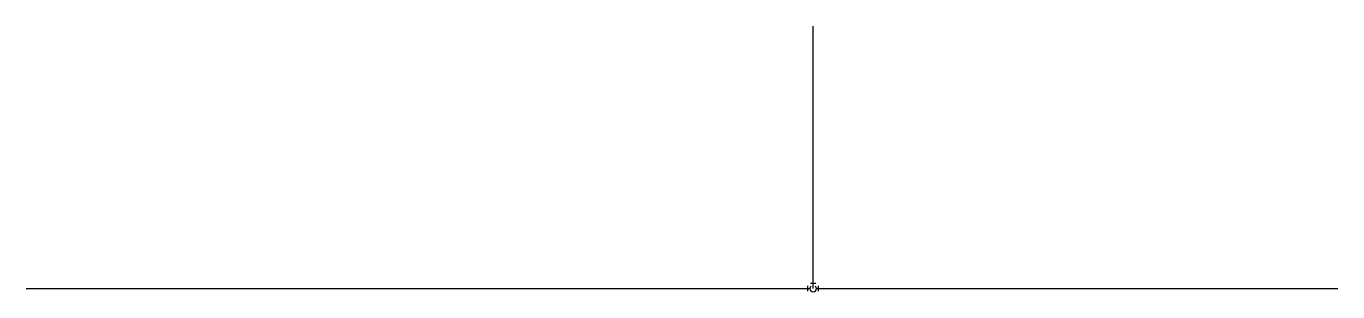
# Model space of a CAD drawing. Units: millimetres at full size, sheet at 1:100. Extents: x -15551 to 15061, y -3565 to 2633.
import ezdxf

# ---------------------------------------------------------------- set-up
doc = ezdxf.new("R2010")
doc.units = ezdxf.units.MM
doc.header["$LTSCALE"] = 100
doc.layers.add('0-0', color=7, linetype='Continuous')

msp = doc.modelspace()

# ---------------------------------------------------------------- linework, layer by layer
at = {"layer": '0-0'}
for p, q in [((2816.3, -3489.8), (2816.3, 2632.7)), ((2756.3, -3364.8), (2876.3, -3364.8)), ((-15551, -3489.8), (2741.3, -3489.8)), ((2691.3, -3549.8), (2691.3, -3429.8)), ((2891.3, -3489.8), (15061.2, -3489.8)), ((2941.3, -3549.8), (2941.3, -3429.8))]:
    msp.add_line(p, q, dxfattribs=at)
msp.add_arc((2816.3, -3489.8), 75, 135, 45, dxfattribs=at)

doc.saveas('drawing.dxf')
